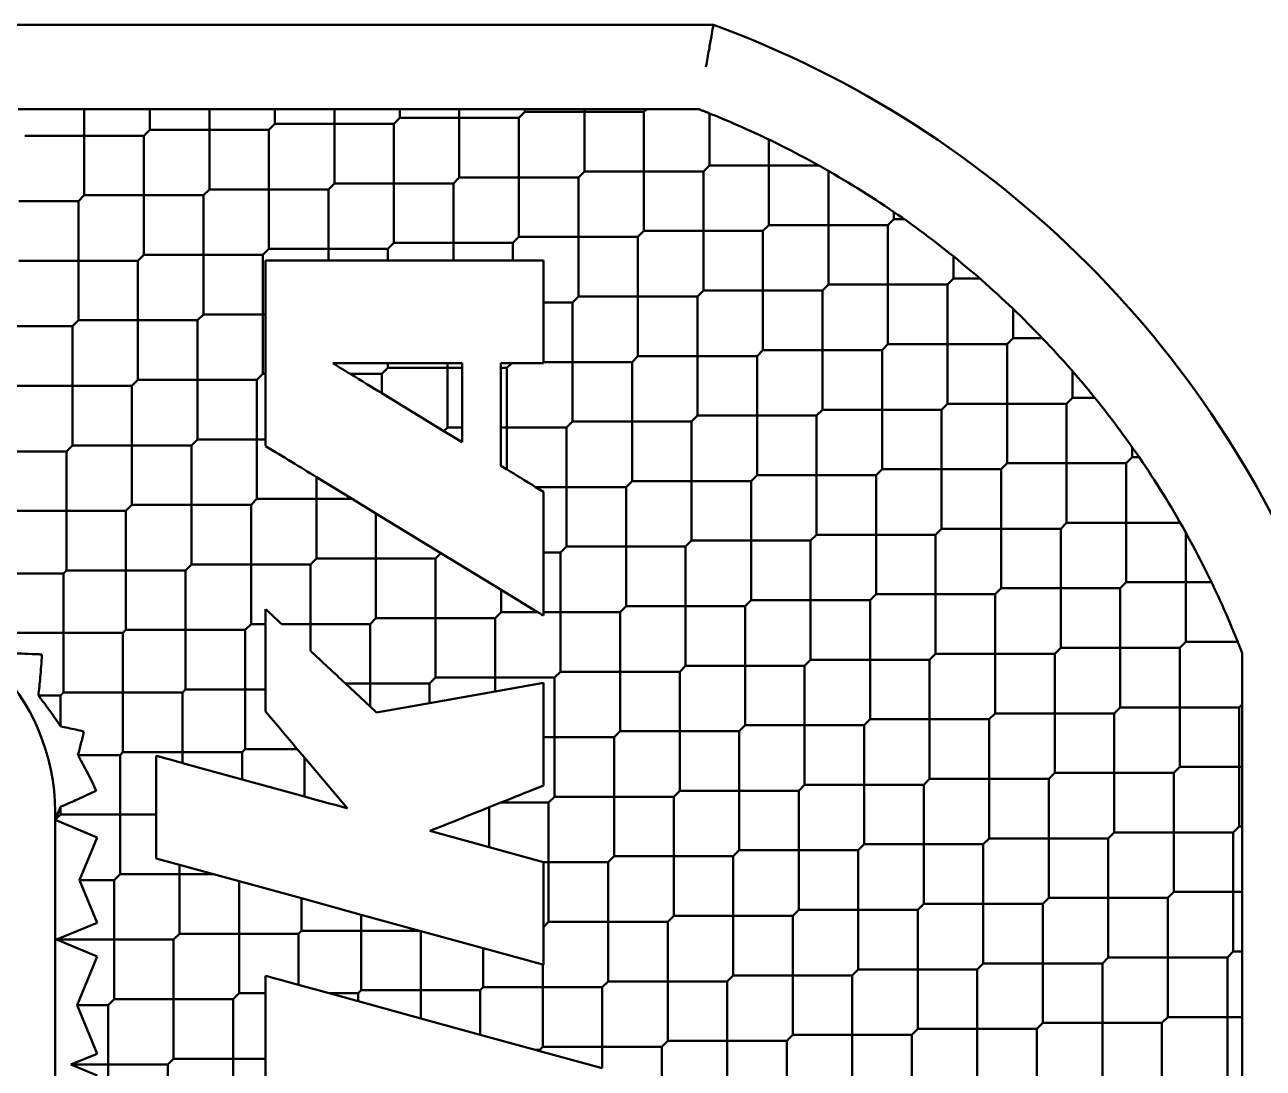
# Model space of a CAD drawing. Header units: millimetres. Extents: x -7 to 137, y -17 to 180.
# Drawn here: x -6.562 to -5.091, y 90.012 to 91.251 of the extents above; entities that cross this region are included whole.
import ezdxf

# ---------------------------------------------------------------- set-up
doc = ezdxf.new("R2010")
doc.units = ezdxf.units.MM
doc.layers.add('Visible (ANSI)', color=7, linetype='Continuous', lineweight=50)

msp = doc.modelspace()

# ---------------------------------------------------------------- linework, layer by layer
at = {"layer": 'Visible (ANSI)'}
for p, q in [((-6.5883, 91.2505), (-5.7442, 91.2505)), ((-6.5233, 91.1505), (-6.5701, 91.1505)), ((-6.4598, 91.1505), (-6.5233, 91.1505)), ((-6.4915, 91.1505), (-6.4915, 91.1188)), ((-6.3677, 91.1505), (-6.4598, 91.1505)), ((-6.4137, 91.1259), (-6.4137, 91.1505)), ((-6.3183, 91.1505), (-6.3677, 91.1505)), ((-6.343, 91.1505), (-6.343, 91.1259)), ((-6.2122, 91.1505), (-6.3183, 91.1505)), ((-6.2653, 91.1329), (-6.2653, 91.1505)), ((-6.1769, 91.1505), (-6.2122, 91.1505)), ((-6.1945, 91.1505), (-6.1945, 91.1329)), ((-6.0566, 91.1505), (-6.1769, 91.1505)), ((-6.1168, 91.14), (-6.1238, 91.1329)), ((-6.1168, 91.14), (-6.1168, 91.1505)), ((-6.0461, 91.14), (-6.1168, 91.14)), ((-6.0355, 91.1505), (-6.0566, 91.1505)), ((-6.0461, 91.1505), (-6.0461, 91.14)), ((-6.0461, 91.14), (-5.9754, 91.14)), ((-6.0461, 91.0693), (-6.0461, 91.14)), ((-5.9011, 91.1505), (-6.0355, 91.1505)), ((-5.9683, 91.1471), (-5.9754, 91.14)), ((-5.9754, 91.14), (-5.9754, 91.0693)), ((-5.9683, 91.1471), (-5.9683, 91.1505)), ((-5.8976, 91.1471), (-5.9683, 91.1471)), ((-5.8976, 91.1505), (-5.9011, 91.1505)), ((-5.8941, 91.1505), (-5.8976, 91.1505)), ((-5.8976, 91.1471), (-5.8269, 91.1471)), ((-5.8976, 91.0764), (-5.8976, 91.1471)), ((-5.7622, 91.1505), (-5.8941, 91.1505)), ((-5.8234, 91.1505), (-5.8269, 91.1471)), ((-5.8269, 91.1471), (-5.8269, 91.0764)), ((-5.7491, 91.0834), (-5.7491, 91.1453)), ((-6.4137, 91.1259), (-6.4208, 91.1188)), ((-6.343, 91.1259), (-6.4137, 91.1259)), ((-6.343, 91.1259), (-6.2723, 91.1259)), ((-6.343, 91.0551), (-6.343, 91.1259)), ((-6.2653, 91.1329), (-6.2723, 91.1259)), ((-6.2723, 91.1259), (-6.2723, 91.0551)), ((-6.1945, 91.1329), (-6.2653, 91.1329)), ((-6.1945, 91.1329), (-6.1238, 91.1329)), ((-6.1945, 91.0622), (-6.1945, 91.1329)), ((-6.1238, 91.1329), (-6.1238, 91.0622)), ((-6.4915, 91.1188), (-6.5622, 91.1188)), ((-6.4915, 91.1188), (-6.4208, 91.1188)), ((-6.4915, 91.0481), (-6.4915, 91.1188)), ((-6.4208, 91.1188), (-6.4208, 91.0481)), ((-5.6784, 91.1142), (-5.6784, 91.0834)), ((-5.7491, 91.0834), (-5.7562, 91.0764)), ((-5.6784, 91.0834), (-5.7491, 91.0834)), ((-5.6784, 91.0127), (-5.6784, 91.0834)), ((-5.6784, 91.0834), (-5.619, 91.0834)), ((-6.0461, 91.0693), (-6.0531, 91.0622)), ((-5.9754, 91.0693), (-6.0461, 91.0693)), ((-5.9754, 91.0693), (-5.9046, 91.0693)), ((-5.9754, 90.9986), (-5.9754, 91.0693)), ((-5.8976, 91.0764), (-5.9046, 91.0693)), ((-5.9046, 91.0693), (-5.9046, 90.9986)), ((-5.8269, 91.0764), (-5.8976, 91.0764)), ((-5.8269, 91.0057), (-5.8269, 91.0764)), ((-5.8269, 91.0764), (-5.7562, 91.0764)), ((-5.7562, 91.0764), (-5.7562, 91.0057)), ((-5.6077, 91.0771), (-5.6077, 91.0127)), ((-6.343, 91.0551), (-6.3501, 91.0481)), ((-6.2723, 91.0551), (-6.343, 91.0551)), ((-6.2723, 91.0551), (-6.2016, 91.0551)), ((-6.2723, 90.9844), (-6.2723, 91.0551)), ((-6.1945, 91.0622), (-6.2016, 91.0551)), ((-6.2016, 91.0551), (-6.2016, 90.9844)), ((-6.1238, 91.0622), (-6.1945, 91.0622)), ((-6.1238, 91.0622), (-6.0531, 91.0622)), ((-6.1238, 90.9915), (-6.1238, 91.0622)), ((-6.0531, 91.0622), (-6.0531, 90.9915)), ((-6.5693, 91.041), (-6.4986, 91.041)), ((-6.4915, 91.0481), (-6.4986, 91.041)), ((-6.4986, 91.041), (-6.4986, 90.9703)), ((-6.4208, 91.0481), (-6.4915, 91.0481)), ((-6.4208, 91.0481), (-6.3501, 91.0481)), ((-6.4208, 90.9774), (-6.4208, 91.0481)), ((-6.3501, 91.0481), (-6.3501, 90.9774)), ((-5.5299, 91.0198), (-5.537, 91.0127)), ((-5.5299, 91.0198), (-5.5299, 91.0283)), ((-5.5177, 91.0198), (-5.5299, 91.0198)), ((-5.8269, 91.0057), (-5.8339, 90.9986)), ((-5.7562, 91.0057), (-5.8269, 91.0057)), ((-5.7562, 91.0057), (-5.6855, 91.0057)), ((-5.7562, 90.9349), (-5.7562, 91.0057)), ((-5.6784, 91.0127), (-5.6855, 91.0057)), ((-5.6855, 91.0057), (-5.6855, 90.9349)), ((-5.6077, 91.0127), (-5.6784, 91.0127)), ((-5.6077, 90.942), (-5.6077, 91.0127)), ((-5.6077, 91.0127), (-5.537, 91.0127)), ((-5.537, 91.0127), (-5.537, 90.942)), ((-6.1238, 90.9915), (-6.1309, 90.9844)), ((-6.0531, 90.9915), (-6.1238, 90.9915)), ((-6.0531, 90.9915), (-5.9824, 90.9915)), ((-6.0531, 90.9706), (-6.0531, 90.9915)), ((-5.9754, 90.9986), (-5.9824, 90.9915)), ((-5.9824, 90.9915), (-5.9824, 90.9706)), ((-5.9046, 90.9986), (-5.9754, 90.9986)), ((-5.9046, 90.9986), (-5.8339, 90.9986)), ((-5.9046, 90.9279), (-5.9046, 90.9986)), ((-5.8339, 90.9986), (-5.8339, 90.9279)), ((-6.4208, 90.9774), (-6.4279, 90.9703)), ((-6.3501, 90.9774), (-6.4208, 90.9774)), ((-6.3501, 90.9774), (-6.2794, 90.9774)), ((-6.3501, 90.9067), (-6.3501, 90.9774)), ((-6.2723, 90.9844), (-6.2794, 90.9774)), ((-6.2794, 90.9774), (-6.2794, 90.9067)), ((-6.2016, 90.9844), (-6.2723, 90.9844)), ((-6.2016, 90.9844), (-6.1309, 90.9844)), ((-6.2016, 90.9706), (-6.2016, 90.9844)), ((-6.1309, 90.9844), (-6.1309, 90.9706)), ((-5.4592, 90.9491), (-5.4592, 90.9756)), ((-6.4986, 90.9703), (-6.5693, 90.9703)), ((-6.4986, 90.8996), (-6.4986, 90.9703)), ((-6.4986, 90.9703), (-6.4279, 90.9703)), ((-6.4279, 90.9703), (-6.4279, 90.8996)), ((-6.2763, 90.9706), (-6.2016, 90.9706)), ((-6.2763, 90.9067), (-6.2763, 90.9706)), ((-6.2016, 90.9706), (-6.1309, 90.9706)), ((-6.1309, 90.9706), (-6.0531, 90.9706)), ((-6.0531, 90.9706), (-5.9824, 90.9706)), ((-5.9463, 90.9706), (-5.9463, 90.9208)), ((-5.4592, 90.9491), (-5.4663, 90.942)), ((-5.4276, 90.9491), (-5.4592, 90.9491)), ((-5.7562, 90.9349), (-5.7632, 90.9279)), ((-5.6855, 90.9349), (-5.7562, 90.9349)), ((-5.6855, 90.9349), (-5.6148, 90.9349)), ((-5.6855, 90.8642), (-5.6855, 90.9349)), ((-5.6077, 90.942), (-5.6148, 90.9349)), ((-5.6148, 90.9349), (-5.6148, 90.8642)), ((-5.537, 90.942), (-5.6077, 90.942)), ((-5.537, 90.942), (-5.4663, 90.942)), ((-5.537, 90.8713), (-5.537, 90.942)), ((-5.4663, 90.942), (-5.4663, 90.8713)), ((-5.9463, 90.9208), (-5.9117, 90.9208)), ((-5.9463, 90.9208), (-5.9463, 90.8501)), ((-5.9046, 90.9279), (-5.9117, 90.9208)), ((-5.9117, 90.9208), (-5.9117, 90.8501)), ((-5.8339, 90.9279), (-5.9046, 90.9279)), ((-5.8339, 90.8572), (-5.8339, 90.9279)), ((-5.8339, 90.9279), (-5.7632, 90.9279)), ((-5.7632, 90.9279), (-5.7632, 90.8572)), ((-6.3501, 90.9067), (-6.3572, 90.8996)), ((-6.2794, 90.9067), (-6.3501, 90.9067)), ((-6.2794, 90.9067), (-6.2763, 90.9067)), ((-6.2794, 90.836), (-6.2794, 90.9067)), ((-6.2763, 90.836), (-6.2763, 90.9067)), ((-5.3885, 90.8784), (-5.3885, 90.9133)), ((-6.5764, 90.8925), (-6.5057, 90.8925)), ((-6.4986, 90.8996), (-6.5057, 90.8925)), ((-6.5057, 90.8925), (-6.5057, 90.8218)), ((-6.4279, 90.8996), (-6.4986, 90.8996)), ((-6.4279, 90.8996), (-6.3572, 90.8996)), ((-6.4279, 90.8289), (-6.4279, 90.8996)), ((-6.3572, 90.8996), (-6.3572, 90.8289)), ((-5.3956, 90.8713), (-5.3885, 90.8784)), ((-5.3535, 90.8784), (-5.3885, 90.8784)), ((-5.6855, 90.8642), (-5.6925, 90.8572)), ((-5.6148, 90.8642), (-5.6855, 90.8642)), ((-5.6148, 90.8642), (-5.544, 90.8642)), ((-5.6148, 90.7935), (-5.6148, 90.8642)), ((-5.537, 90.8713), (-5.544, 90.8642)), ((-5.544, 90.8642), (-5.544, 90.7935)), ((-5.4663, 90.8713), (-5.537, 90.8713)), ((-5.4663, 90.8006), (-5.4663, 90.8713)), ((-5.4663, 90.8713), (-5.3956, 90.8713)), ((-5.3956, 90.8713), (-5.3956, 90.8006)), ((-6.1964, 90.8487), (-6.1309, 90.8487)), ((-6.1309, 90.843), (-6.138, 90.836)), ((-6.1309, 90.843), (-6.1309, 90.8487)), ((-6.0603, 90.8487), (-6.1309, 90.8487)), ((-6.0602, 90.843), (-6.1309, 90.843)), ((-6.0429, 90.8487), (-6.0603, 90.8487)), ((-6.0602, 90.7723), (-6.0602, 90.843)), ((-6.0602, 90.843), (-6.0429, 90.843)), ((-6.0429, 90.7723), (-6.0429, 90.843)), ((-5.9968, 90.8487), (-5.9968, 90.843)), ((-5.9968, 90.8487), (-5.9838, 90.8487)), ((-5.9968, 90.843), (-5.9895, 90.843)), ((-5.9968, 90.843), (-5.9968, 90.7723)), ((-5.9838, 90.8487), (-5.9895, 90.843)), ((-5.9895, 90.843), (-5.9895, 90.7723)), ((-5.9838, 90.8487), (-5.9463, 90.8487)), ((-5.9117, 90.8501), (-5.9463, 90.8501)), ((-5.9117, 90.8501), (-5.841, 90.8501)), ((-5.9117, 90.7794), (-5.9117, 90.8501)), ((-5.8339, 90.8572), (-5.841, 90.8501)), ((-5.841, 90.8501), (-5.841, 90.7794)), ((-5.7632, 90.8572), (-5.8339, 90.8572)), ((-5.7632, 90.7865), (-5.7632, 90.8572)), ((-5.7632, 90.8572), (-5.6925, 90.8572)), ((-5.6925, 90.8572), (-5.6925, 90.7865)), ((-6.4279, 90.8289), (-6.435, 90.8218)), ((-6.3572, 90.8289), (-6.4279, 90.8289)), ((-6.3572, 90.7582), (-6.3572, 90.8289)), ((-6.3572, 90.8289), (-6.2865, 90.8289)), ((-6.2794, 90.836), (-6.2865, 90.8289)), ((-6.2865, 90.8289), (-6.2865, 90.7582)), ((-6.2763, 90.836), (-6.2794, 90.836)), ((-6.2763, 90.7582), (-6.2763, 90.836)), ((-6.1755, 90.836), (-6.138, 90.836)), ((-6.138, 90.836), (-6.138, 90.8131)), ((-5.3178, 90.8077), (-5.3178, 90.8392)), ((-6.5057, 90.8218), (-6.5764, 90.8218)), ((-6.5057, 90.8218), (-6.435, 90.8218)), ((-6.5057, 90.7511), (-6.5057, 90.8218)), ((-6.435, 90.8218), (-6.435, 90.7511)), ((-6.138, 90.8131), (-6.0644, 90.7681)), ((-5.4733, 90.7935), (-5.4663, 90.8006)), ((-5.3956, 90.8006), (-5.4663, 90.8006)), ((-5.3956, 90.7299), (-5.3956, 90.8006)), ((-5.3956, 90.8006), (-5.3249, 90.8006)), ((-5.3178, 90.8077), (-5.3249, 90.8006)), ((-5.3249, 90.8006), (-5.3249, 90.7299)), ((-5.2913, 90.8077), (-5.3178, 90.8077)), ((-5.7632, 90.7865), (-5.7703, 90.7794)), ((-5.6925, 90.7865), (-5.7632, 90.7865)), ((-5.6925, 90.7865), (-5.6218, 90.7865)), ((-5.6925, 90.7158), (-5.6925, 90.7865)), ((-5.6148, 90.7935), (-5.6218, 90.7865)), ((-5.6218, 90.7865), (-5.6218, 90.7158)), ((-5.544, 90.7935), (-5.6148, 90.7935)), ((-5.544, 90.7228), (-5.544, 90.7935)), ((-5.544, 90.7935), (-5.4733, 90.7935)), ((-5.4733, 90.7935), (-5.4733, 90.7228)), ((-6.0602, 90.7723), (-6.0644, 90.7681)), ((-6.0429, 90.7723), (-6.0602, 90.7723)), ((-6.0429, 90.755), (-6.0429, 90.7723)), ((-5.9968, 90.7723), (-5.9968, 90.7268)), ((-5.9895, 90.7224), (-5.9895, 90.7723)), ((-5.9895, 90.7723), (-5.9188, 90.7723)), ((-5.9117, 90.7794), (-5.9188, 90.7723)), ((-5.9188, 90.7723), (-5.9188, 90.7016)), ((-5.841, 90.7794), (-5.9117, 90.7794)), ((-5.841, 90.7087), (-5.841, 90.7794)), ((-5.841, 90.7794), (-5.7703, 90.7794)), ((-5.7703, 90.7794), (-5.7703, 90.7087)), ((-6.3572, 90.7582), (-6.3642, 90.7511)), ((-6.2865, 90.7582), (-6.3572, 90.7582)), ((-6.2865, 90.6875), (-6.2865, 90.7582)), ((-6.0644, 90.7681), (-6.0429, 90.755)), ((-6.5834, 90.744), (-6.5127, 90.744)), ((-6.5057, 90.7511), (-6.5127, 90.744)), ((-6.5127, 90.744), (-6.5127, 90.6733)), ((-6.435, 90.7511), (-6.5057, 90.7511)), ((-6.435, 90.7511), (-6.3642, 90.7511)), ((-6.435, 90.6804), (-6.435, 90.7511)), ((-6.3642, 90.7511), (-6.3642, 90.6804)), ((-5.2471, 90.737), (-5.2471, 90.7491)), ((-5.9968, 90.7268), (-5.9895, 90.7224)), ((-5.3956, 90.7299), (-5.4026, 90.7228)), ((-5.3249, 90.7299), (-5.3956, 90.7299)), ((-5.3249, 90.6592), (-5.3249, 90.7299)), ((-5.3249, 90.7299), (-5.2541, 90.7299)), ((-5.2471, 90.737), (-5.2541, 90.7299)), ((-5.2541, 90.7299), (-5.2541, 90.6592)), ((-5.2386, 90.737), (-5.2471, 90.737)), ((-6.1732, 90.6875), (-6.2158, 90.7134)), ((-6.2158, 90.7134), (-6.2158, 90.6875)), ((-5.6925, 90.7158), (-5.6996, 90.7087)), ((-5.6218, 90.7158), (-5.6925, 90.7158)), ((-5.6218, 90.645), (-5.6218, 90.7158)), ((-5.6218, 90.7158), (-5.5511, 90.7158)), ((-5.5511, 90.7158), (-5.544, 90.7228)), ((-5.5511, 90.7158), (-5.5511, 90.645)), ((-5.4733, 90.7228), (-5.544, 90.7228)), ((-5.4733, 90.6521), (-5.4733, 90.7228)), ((-5.4733, 90.7228), (-5.4026, 90.7228)), ((-5.4026, 90.7228), (-5.4026, 90.6521)), ((-5.9555, 90.7016), (-5.9463, 90.696)), ((-5.9188, 90.7016), (-5.9555, 90.7016)), ((-5.9463, 90.696), (-5.9463, 90.6238)), ((-5.9188, 90.7016), (-5.8481, 90.7016)), ((-5.9188, 90.6309), (-5.9188, 90.7016)), ((-5.841, 90.7087), (-5.8481, 90.7016)), ((-5.8481, 90.7016), (-5.8481, 90.6309)), ((-5.7703, 90.7087), (-5.841, 90.7087)), ((-5.7703, 90.7087), (-5.6996, 90.7087)), ((-5.7703, 90.638), (-5.7703, 90.7087)), ((-5.6996, 90.7087), (-5.6996, 90.638)), ((-6.2865, 90.6875), (-6.2935, 90.6804)), ((-6.2158, 90.6875), (-6.2865, 90.6875)), ((-6.2158, 90.6168), (-6.2158, 90.6875)), ((-6.2158, 90.6875), (-6.1732, 90.6875)), ((-6.1732, 90.6875), (-6.1451, 90.6703)), ((-6.5127, 90.6733), (-6.5834, 90.6733)), ((-6.5127, 90.6733), (-6.442, 90.6733)), ((-6.5127, 90.6026), (-6.5127, 90.6733)), ((-6.435, 90.6804), (-6.442, 90.6733)), ((-6.442, 90.6733), (-6.442, 90.6026)), ((-6.3642, 90.6804), (-6.435, 90.6804)), ((-6.3642, 90.6097), (-6.3642, 90.6804)), ((-6.3642, 90.6804), (-6.2935, 90.6804)), ((-6.2935, 90.6804), (-6.2935, 90.6097)), ((-6.1451, 90.6703), (-6.0679, 90.6232)), ((-6.1451, 90.6703), (-6.1451, 90.6168)), ((-5.4733, 90.6521), (-5.4804, 90.645)), ((-5.4026, 90.6521), (-5.4733, 90.6521)), ((-5.4026, 90.5814), (-5.4026, 90.6521)), ((-5.4026, 90.6521), (-5.3319, 90.6521)), ((-5.3249, 90.6592), (-5.3319, 90.6521)), ((-5.3319, 90.6521), (-5.3319, 90.5814)), ((-5.2541, 90.6592), (-5.3249, 90.6592)), ((-5.2541, 90.6592), (-5.1898, 90.6592)), ((-5.2541, 90.5885), (-5.2541, 90.6592)), ((-5.7703, 90.638), (-5.7774, 90.6309)), ((-5.6996, 90.638), (-5.7703, 90.638)), ((-5.6996, 90.5673), (-5.6996, 90.638)), ((-5.6996, 90.638), (-5.6289, 90.638)), ((-5.6289, 90.638), (-5.6218, 90.645)), ((-5.6289, 90.638), (-5.6289, 90.5673)), ((-5.5511, 90.645), (-5.6218, 90.645)), ((-5.5511, 90.5743), (-5.5511, 90.645)), ((-5.5511, 90.645), (-5.4804, 90.645)), ((-5.4804, 90.645), (-5.4804, 90.5743)), ((-5.1834, 90.6479), (-5.1834, 90.5885)), ((-6.0679, 90.6232), (-6.0743, 90.6168)), ((-5.9966, 90.5797), (-6.0679, 90.6232)), ((-5.9463, 90.6238), (-5.9259, 90.6238)), ((-5.9463, 90.5531), (-5.9463, 90.6238)), ((-5.9188, 90.6309), (-5.9259, 90.6238)), ((-5.9259, 90.6238), (-5.9259, 90.5531)), ((-5.8481, 90.6309), (-5.9188, 90.6309)), ((-5.8481, 90.6309), (-5.7774, 90.6309)), ((-5.8481, 90.5602), (-5.8481, 90.6309)), ((-5.7774, 90.6309), (-5.7774, 90.5602)), ((-6.3642, 90.6097), (-6.3713, 90.6026)), ((-6.2935, 90.6097), (-6.3642, 90.6097)), ((-6.2935, 90.539), (-6.2935, 90.6097)), ((-6.2935, 90.6097), (-6.2228, 90.6097)), ((-6.2158, 90.6168), (-6.2228, 90.6097)), ((-6.2228, 90.6097), (-6.2228, 90.539)), ((-6.1451, 90.6168), (-6.2158, 90.6168)), ((-6.1451, 90.5461), (-6.1451, 90.6168)), ((-6.1451, 90.6168), (-6.0743, 90.6168)), ((-6.0743, 90.6168), (-6.0743, 90.5461)), ((-6.587, 90.5991), (-6.5163, 90.5991)), ((-6.5127, 90.6026), (-6.5163, 90.5991)), ((-6.5163, 90.5991), (-6.5163, 90.5284)), ((-6.442, 90.6026), (-6.5127, 90.6026)), ((-6.442, 90.6026), (-6.3713, 90.6026)), ((-6.442, 90.5319), (-6.442, 90.6026)), ((-6.3713, 90.6026), (-6.3713, 90.5319)), ((-5.9966, 90.5531), (-5.9966, 90.5797)), ((-5.9531, 90.5531), (-5.9966, 90.5797)), ((-5.4026, 90.5814), (-5.4097, 90.5743)), ((-5.3319, 90.5814), (-5.4026, 90.5814)), ((-5.3319, 90.5107), (-5.3319, 90.5814)), ((-5.3319, 90.5814), (-5.2612, 90.5814)), ((-5.2541, 90.5885), (-5.2612, 90.5814)), ((-5.2612, 90.5814), (-5.2612, 90.5107)), ((-5.1834, 90.5885), (-5.2541, 90.5885)), ((-5.1834, 90.5885), (-5.1526, 90.5885)), ((-5.1834, 90.5178), (-5.1834, 90.5885)), ((-5.7067, 90.5602), (-5.6996, 90.5673)), ((-5.6289, 90.5673), (-5.6996, 90.5673)), ((-5.6289, 90.4966), (-5.6289, 90.5673)), ((-5.6289, 90.5673), (-5.5582, 90.5673)), ((-5.5511, 90.5743), (-5.5582, 90.5673)), ((-5.5582, 90.5673), (-5.5582, 90.4966)), ((-5.4804, 90.5743), (-5.5511, 90.5743)), ((-5.4804, 90.5036), (-5.4804, 90.5743)), ((-5.4804, 90.5743), (-5.4097, 90.5743)), ((-5.4097, 90.5743), (-5.4097, 90.5036)), ((-6.2763, 90.539), (-6.2763, 90.5568)), ((-5.9966, 90.5531), (-6.0036, 90.5461)), ((-5.9531, 90.5531), (-5.9966, 90.5531)), ((-5.9259, 90.5531), (-5.9463, 90.5531)), ((-5.9259, 90.5531), (-5.8552, 90.5531)), ((-5.9259, 90.4824), (-5.9259, 90.5531)), ((-5.8481, 90.5602), (-5.8552, 90.5531)), ((-5.8552, 90.5531), (-5.8552, 90.4824)), ((-5.7774, 90.5602), (-5.8481, 90.5602)), ((-5.7774, 90.4895), (-5.7774, 90.5602)), ((-5.7774, 90.5602), (-5.7067, 90.5602)), ((-5.7067, 90.5602), (-5.7067, 90.4895)), ((-6.2935, 90.539), (-6.3006, 90.5319)), ((-6.2763, 90.539), (-6.2935, 90.539)), ((-6.2763, 90.4612), (-6.2763, 90.539)), ((-6.2228, 90.539), (-6.2571, 90.539)), ((-6.2228, 90.539), (-6.1521, 90.539)), ((-6.2228, 90.507), (-6.2228, 90.539)), ((-6.1451, 90.5461), (-6.1521, 90.539)), ((-6.1521, 90.539), (-6.1521, 90.4683)), ((-6.0743, 90.5461), (-6.1451, 90.5461)), ((-6.0743, 90.4754), (-6.0743, 90.5461)), ((-6.0743, 90.5461), (-6.0036, 90.5461)), ((-6.0036, 90.5461), (-6.0036, 90.4754)), ((-6.5163, 90.5284), (-6.587, 90.5284)), ((-6.5163, 90.5284), (-6.4456, 90.5284)), ((-6.5163, 90.4577), (-6.5163, 90.5284)), ((-6.442, 90.5319), (-6.4456, 90.5284)), ((-6.4456, 90.5284), (-6.4456, 90.4577)), ((-6.3713, 90.5319), (-6.442, 90.5319)), ((-6.3713, 90.5319), (-6.3006, 90.5319)), ((-6.3713, 90.4612), (-6.3713, 90.5319)), ((-6.3006, 90.5319), (-6.3006, 90.4612)), ((-5.3319, 90.5107), (-5.339, 90.5036)), ((-5.2612, 90.5107), (-5.3319, 90.5107)), ((-5.2612, 90.44), (-5.2612, 90.5107)), ((-5.2612, 90.5107), (-5.1905, 90.5107)), ((-5.1834, 90.5178), (-5.1905, 90.5107)), ((-5.1905, 90.5107), (-5.1905, 90.44)), ((-5.1215, 90.5178), (-5.1834, 90.5178)), ((-5.1163, 90.3728), (-5.1163, 90.5047)), ((-5.6289, 90.4966), (-5.636, 90.4895)), ((-5.5582, 90.4966), (-5.6289, 90.4966)), ((-5.5582, 90.4259), (-5.5582, 90.4966)), ((-5.5582, 90.4966), (-5.4875, 90.4966)), ((-5.4804, 90.5036), (-5.4875, 90.4966)), ((-5.4875, 90.4966), (-5.4875, 90.4259)), ((-5.4097, 90.5036), (-5.4804, 90.5036)), ((-5.4097, 90.5036), (-5.339, 90.5036)), ((-5.4097, 90.4329), (-5.4097, 90.5036)), ((-5.339, 90.5036), (-5.339, 90.4329)), ((-6.0743, 90.4754), (-6.0814, 90.4683)), ((-6.0036, 90.4754), (-6.0743, 90.4754)), ((-6.0036, 90.4754), (-5.9329, 90.4754)), ((-6.0036, 90.4589), (-6.0036, 90.4754)), ((-5.9259, 90.4824), (-5.9329, 90.4754)), ((-5.9329, 90.4754), (-5.9329, 90.4046)), ((-5.8552, 90.4824), (-5.9259, 90.4824)), ((-5.8552, 90.4117), (-5.8552, 90.4824)), ((-5.8552, 90.4824), (-5.7844, 90.4824)), ((-5.7844, 90.4824), (-5.7774, 90.4895)), ((-5.7844, 90.4824), (-5.7844, 90.4117)), ((-5.7067, 90.4895), (-5.7774, 90.4895)), ((-5.7067, 90.4188), (-5.7067, 90.4895)), ((-5.7067, 90.4895), (-5.636, 90.4895)), ((-5.636, 90.4895), (-5.636, 90.4188)), ((-6.3713, 90.4612), (-6.3748, 90.4577)), ((-6.3006, 90.4612), (-6.3713, 90.4612)), ((-6.3006, 90.4612), (-6.2763, 90.4612)), ((-6.3006, 90.3905), (-6.3006, 90.4612)), ((-6.1521, 90.4411), (-6.1813, 90.4683)), ((-6.1521, 90.4683), (-6.1813, 90.4683)), ((-6.1521, 90.4683), (-6.0814, 90.4683)), ((-6.1521, 90.4411), (-6.1521, 90.4683)), ((-6.0814, 90.4683), (-6.0814, 90.4452)), ((-6.0036, 90.4589), (-5.9463, 90.469)), ((-5.9463, 90.469), (-5.9463, 90.4046)), ((-6.5461, 90.4541), (-6.5198, 90.4541)), ((-6.5163, 90.4577), (-6.5198, 90.4541)), ((-6.5198, 90.4541), (-6.5198, 90.4175)), ((-6.4456, 90.4577), (-6.5163, 90.4577)), ((-6.4456, 90.4577), (-6.3748, 90.4577)), ((-6.4456, 90.387), (-6.4456, 90.4577)), ((-6.3748, 90.4577), (-6.3748, 90.387)), ((-6.0814, 90.4452), (-6.0036, 90.4589)), ((-6.1521, 90.4411), (-6.1445, 90.434)), ((-6.1445, 90.434), (-6.0814, 90.4452)), ((-5.4097, 90.4329), (-5.4168, 90.4259)), ((-5.339, 90.4329), (-5.4097, 90.4329)), ((-5.339, 90.3622), (-5.339, 90.4329)), ((-5.339, 90.4329), (-5.2683, 90.4329)), ((-5.2612, 90.44), (-5.2683, 90.4329)), ((-5.2683, 90.4329), (-5.2683, 90.3622)), ((-5.1905, 90.44), (-5.2612, 90.44)), ((-5.1905, 90.3693), (-5.1905, 90.44)), ((-5.1905, 90.44), (-5.1198, 90.44)), ((-5.1163, 90.4435), (-5.1198, 90.44)), ((-5.1198, 90.44), (-5.1198, 90.3693)), ((-5.7067, 90.4188), (-5.7137, 90.4117)), ((-5.636, 90.4188), (-5.7067, 90.4188)), ((-5.636, 90.3481), (-5.636, 90.4188)), ((-5.636, 90.4188), (-5.5653, 90.4188)), ((-5.5582, 90.4259), (-5.5653, 90.4188)), ((-5.5653, 90.4188), (-5.5653, 90.3481)), ((-5.4875, 90.4259), (-5.5582, 90.4259)), ((-5.4875, 90.4259), (-5.4168, 90.4259)), ((-5.4875, 90.3551), (-5.4875, 90.4259)), ((-5.4168, 90.4259), (-5.4168, 90.3551)), ((-5.9329, 90.4046), (-5.9463, 90.4046)), ((-5.9463, 90.4046), (-5.9463, 90.3471)), ((-5.9329, 90.3339), (-5.9329, 90.4046)), ((-5.9329, 90.4046), (-5.8622, 90.4046)), ((-5.8622, 90.4046), (-5.8552, 90.4117)), ((-5.8622, 90.4046), (-5.8622, 90.3339)), ((-5.7844, 90.4117), (-5.8552, 90.4117)), ((-5.7844, 90.341), (-5.7844, 90.4117)), ((-5.7844, 90.4117), (-5.7137, 90.4117)), ((-5.7137, 90.4117), (-5.7137, 90.341)), ((-6.4456, 90.387), (-6.4491, 90.3834)), ((-6.3748, 90.387), (-6.4456, 90.387)), ((-6.3748, 90.387), (-6.3041, 90.387)), ((-6.3748, 90.3739), (-6.3748, 90.387)), ((-6.3006, 90.3905), (-6.3041, 90.387)), ((-6.3041, 90.387), (-6.3041, 90.3545)), ((-6.2386, 90.3905), (-6.2299, 90.3803)), ((-6.4991, 90.3834), (-6.4491, 90.3834)), ((-6.4491, 90.3834), (-6.4491, 90.3127)), ((-6.4063, 90.3127), (-6.4063, 90.3826)), ((-6.3748, 90.3739), (-6.3041, 90.3545)), ((-6.1789, 90.3201), (-6.2299, 90.3803)), ((-5.1163, 90.3728), (-5.1163, 90.3693)), ((-5.339, 90.3622), (-5.3461, 90.3551)), ((-5.2683, 90.3622), (-5.339, 90.3622)), ((-5.2683, 90.2915), (-5.2683, 90.3622)), ((-5.2683, 90.3622), (-5.1976, 90.3622)), ((-5.1905, 90.3693), (-5.1976, 90.3622)), ((-5.1976, 90.3622), (-5.1976, 90.2915)), ((-5.1198, 90.3693), (-5.1905, 90.3693)), ((-5.1198, 90.2986), (-5.1198, 90.3693)), ((-5.1163, 90.3693), (-5.1163, 90.3658)), ((-5.1163, 90.2314), (-5.1163, 90.3658)), ((-6.3041, 90.3545), (-6.2299, 90.3341)), ((-5.636, 90.3481), (-5.643, 90.341)), ((-5.5653, 90.3481), (-5.636, 90.3481)), ((-5.5653, 90.2774), (-5.5653, 90.3481)), ((-5.5653, 90.3481), (-5.4945, 90.3481)), ((-5.4875, 90.3551), (-5.4945, 90.3481)), ((-5.4945, 90.3481), (-5.4945, 90.2774)), ((-5.4168, 90.3551), (-5.4875, 90.3551)), ((-5.4168, 90.2844), (-5.4168, 90.3551)), ((-5.4168, 90.3551), (-5.3461, 90.3551)), ((-5.3461, 90.3551), (-5.3461, 90.2844)), ((-5.94, 90.3269), (-5.9329, 90.3339)), ((-5.8622, 90.3339), (-5.9329, 90.3339)), ((-5.8622, 90.2632), (-5.8622, 90.3339)), ((-5.8622, 90.3339), (-5.7915, 90.3339)), ((-5.7844, 90.341), (-5.7915, 90.3339)), ((-5.7915, 90.3339), (-5.7915, 90.2632)), ((-5.7137, 90.341), (-5.7844, 90.341)), ((-5.7137, 90.2703), (-5.7137, 90.341)), ((-5.7137, 90.341), (-5.643, 90.341)), ((-5.643, 90.341), (-5.643, 90.2703)), ((-6.5262, 90.3063), (-6.5224, 90.3156)), ((-6.5262, 90.3156), (-6.5262, 90.3063)), ((-6.5198, 90.3127), (-6.5198, 90.322)), ((-5.997, 90.3269), (-6.0107, 90.3214)), ((-6.0107, 90.274), (-6.0107, 90.3214)), ((-5.997, 90.3269), (-5.94, 90.3269)), ((-5.94, 90.3269), (-5.94, 90.2562)), ((-6.5198, 90.3127), (-6.5262, 90.3063)), ((-6.4762, 90.2856), (-6.5262, 90.3063)), ((-6.5262, 90.3063), (-6.5262, 89.8856)), ((-6.4491, 90.3127), (-6.5198, 90.3127)), ((-6.4491, 90.3127), (-6.4063, 90.3127)), ((-6.4491, 90.242), (-6.4491, 90.3127)), ((-6.4063, 90.2607), (-6.4063, 90.3127)), ((-5.1198, 90.2986), (-5.1269, 90.2915)), ((-5.1163, 90.2986), (-5.1198, 90.2986)), ((-6.4972, 90.2349), (-6.4762, 90.2856)), ((-6.0811, 90.2933), (-6.0107, 90.274)), ((-5.4168, 90.2844), (-5.4238, 90.2774)), ((-5.3461, 90.2844), (-5.4168, 90.2844)), ((-5.3461, 90.2844), (-5.2754, 90.2844)), ((-5.3461, 90.2137), (-5.3461, 90.2844)), ((-5.2683, 90.2915), (-5.2754, 90.2844)), ((-5.2754, 90.2844), (-5.2754, 90.2137)), ((-5.1976, 90.2915), (-5.2683, 90.2915)), ((-5.1976, 90.2915), (-5.1269, 90.2915)), ((-5.1976, 90.2208), (-5.1976, 90.2915)), ((-5.1269, 90.2915), (-5.1269, 90.2208)), ((-6.0107, 90.274), (-5.9463, 90.2563)), ((-5.7137, 90.2703), (-5.7208, 90.2632)), ((-5.643, 90.2703), (-5.7137, 90.2703)), ((-5.643, 90.2703), (-5.5723, 90.2703)), ((-5.643, 90.1996), (-5.643, 90.2703)), ((-5.5653, 90.2774), (-5.5723, 90.2703)), ((-5.5723, 90.2703), (-5.5723, 90.1996)), ((-5.4945, 90.2774), (-5.5653, 90.2774)), ((-5.4945, 90.2067), (-5.4945, 90.2774)), ((-5.4945, 90.2774), (-5.4238, 90.2774)), ((-5.4238, 90.2774), (-5.4238, 90.2067)), ((-6.3784, 90.2531), (-6.4063, 90.2607)), ((-5.94, 90.2562), (-5.9463, 90.2562)), ((-5.9463, 90.2562), (-5.9463, 90.1792)), ((-5.94, 90.2562), (-5.8693, 90.2562)), ((-5.94, 90.1855), (-5.94, 90.2562)), ((-5.8622, 90.2632), (-5.8693, 90.2562)), ((-5.8693, 90.2562), (-5.8693, 90.1855)), ((-5.7915, 90.2632), (-5.8622, 90.2632)), ((-5.7915, 90.1925), (-5.7915, 90.2632)), ((-5.7915, 90.2632), (-5.7208, 90.2632)), ((-5.7208, 90.2632), (-5.7208, 90.1925)), ((-6.4491, 90.242), (-6.4562, 90.2349)), ((-6.3784, 90.242), (-6.4491, 90.242)), ((-6.3784, 90.2531), (-6.3784, 90.242)), ((-6.3382, 90.242), (-6.3784, 90.2531)), ((-6.3784, 90.242), (-6.3382, 90.242)), ((-6.3784, 90.1713), (-6.3784, 90.242)), ((-6.3077, 90.2336), (-6.3382, 90.242)), ((-6.4972, 90.2349), (-6.4562, 90.2349)), ((-6.4762, 90.1843), (-6.4972, 90.2349)), ((-6.4562, 90.2349), (-6.4562, 90.1642)), ((-6.3077, 90.2336), (-6.3077, 90.1713)), ((-6.2334, 90.2133), (-6.3077, 90.2336)), ((-5.1163, 90.2103), (-5.1163, 90.2314)), ((-6.1627, 90.1938), (-6.2334, 90.2133)), ((-6.2334, 90.1748), (-6.2334, 90.2133)), ((-5.3461, 90.2137), (-5.3531, 90.2067)), ((-5.2754, 90.2137), (-5.3461, 90.2137)), ((-5.2754, 90.143), (-5.2754, 90.2137)), ((-5.2754, 90.2137), (-5.2047, 90.2137)), ((-5.1976, 90.2208), (-5.2047, 90.2137)), ((-5.2047, 90.2137), (-5.2047, 90.143)), ((-5.1269, 90.2208), (-5.1976, 90.2208)), ((-5.1269, 90.1501), (-5.1269, 90.2208)), ((-5.1269, 90.2208), (-5.1163, 90.2208)), ((-5.643, 90.1996), (-5.6501, 90.1925)), ((-5.5723, 90.1996), (-5.643, 90.1996)), ((-5.5723, 90.1996), (-5.5016, 90.1996)), ((-5.5723, 90.1289), (-5.5723, 90.1996)), ((-5.4945, 90.2067), (-5.5016, 90.1996)), ((-5.5016, 90.1996), (-5.5016, 90.1289)), ((-5.4238, 90.2067), (-5.4945, 90.2067)), ((-5.4238, 90.2067), (-5.3531, 90.2067)), ((-5.4238, 90.136), (-5.4238, 90.2067)), ((-5.3531, 90.2067), (-5.3531, 90.136)), ((-5.1163, 90.0899), (-5.1163, 90.2103)), ((-6.5247, 90.1642), (-6.4762, 90.1843)), ((-6.1627, 90.1938), (-6.1627, 90.1748)), ((-6.1627, 90.1938), (-6.0935, 90.1748)), ((-5.94, 90.1855), (-5.9463, 90.1792)), ((-5.8693, 90.1855), (-5.94, 90.1855)), ((-5.8693, 90.1855), (-5.7986, 90.1855)), ((-5.8693, 90.1147), (-5.8693, 90.1855)), ((-5.7915, 90.1925), (-5.7986, 90.1855)), ((-5.7986, 90.1855), (-5.7986, 90.1147)), ((-5.7208, 90.1925), (-5.7915, 90.1925)), ((-5.7208, 90.1925), (-5.6501, 90.1925)), ((-5.7208, 90.1218), (-5.7208, 90.1925)), ((-5.6501, 90.1925), (-5.6501, 90.1218)), ((-6.3784, 90.1713), (-6.3855, 90.1642)), ((-6.3077, 90.1713), (-6.3784, 90.1713)), ((-6.3077, 90.1713), (-6.237, 90.1713)), ((-6.3077, 90.1006), (-6.3077, 90.1713)), ((-6.2334, 90.1748), (-6.237, 90.1713)), ((-6.1627, 90.1748), (-6.2334, 90.1748)), ((-6.1627, 90.1748), (-6.0935, 90.1748)), ((-6.1627, 90.1041), (-6.1627, 90.1748)), ((-6.092, 90.1744), (-6.0935, 90.1748)), ((-6.092, 90.1744), (-6.092, 90.1041)), ((-6.0178, 90.154), (-6.092, 90.1744)), ((-5.9463, 90.1792), (-5.9463, 90.1344)), ((-6.4562, 90.1642), (-6.5247, 90.1642)), ((-6.4762, 90.1442), (-6.5247, 90.1642)), ((-6.4562, 90.1642), (-6.3855, 90.1642)), ((-6.4562, 90.0935), (-6.4562, 90.1642)), ((-6.3855, 90.1642), (-6.3855, 90.0935)), ((-6.0178, 90.154), (-5.9471, 90.1346)), ((-6.0178, 90.1077), (-6.0178, 90.154)), ((-6.5001, 90.0865), (-6.4762, 90.1442)), ((-5.2754, 90.143), (-5.2824, 90.136)), ((-5.2047, 90.143), (-5.2754, 90.143)), ((-5.2047, 90.143), (-5.1339, 90.143)), ((-5.2047, 90.0723), (-5.2047, 90.143)), ((-5.1269, 90.1501), (-5.1339, 90.143)), ((-5.1339, 90.143), (-5.1339, 90.0723)), ((-5.1163, 90.1501), (-5.1269, 90.1501)), ((-5.9471, 90.1346), (-5.9471, 90.1077)), ((-5.5723, 90.1289), (-5.5794, 90.1218)), ((-5.5016, 90.1289), (-5.5723, 90.1289)), ((-5.5016, 90.1289), (-5.4309, 90.1289)), ((-5.5016, 90.0582), (-5.5016, 90.1289)), ((-5.4238, 90.136), (-5.4309, 90.1289)), ((-5.4309, 90.1289), (-5.4309, 90.0582)), ((-5.3531, 90.136), (-5.4238, 90.136)), ((-5.3531, 90.0653), (-5.3531, 90.136)), ((-5.3531, 90.136), (-5.2824, 90.136)), ((-5.2824, 90.136), (-5.2824, 90.0653)), ((-6.237, 90.1105), (-6.2008, 90.1006)), ((-6.0178, 90.1077), (-6.0213, 90.1041)), ((-5.9471, 90.1077), (-6.0178, 90.1077)), ((-5.9471, 90.037), (-5.9471, 90.1077)), ((-5.9471, 90.1077), (-5.8764, 90.1077)), ((-5.8693, 90.1147), (-5.8764, 90.1077)), ((-5.8764, 90.1077), (-5.8764, 90.037)), ((-5.7986, 90.1147), (-5.8693, 90.1147)), ((-5.7986, 90.1147), (-5.7279, 90.1147)), ((-5.7986, 90.044), (-5.7986, 90.1147)), ((-5.7208, 90.1218), (-5.7279, 90.1147)), ((-5.7279, 90.1147), (-5.7279, 90.044)), ((-5.6501, 90.1218), (-5.7208, 90.1218)), ((-5.6501, 90.0511), (-5.6501, 90.1218)), ((-5.6501, 90.1218), (-5.5794, 90.1218)), ((-5.5794, 90.1218), (-5.5794, 90.0511)), ((-6.4562, 90.0935), (-6.4632, 90.0865)), ((-6.3855, 90.0935), (-6.4562, 90.0935)), ((-6.3855, 90.0935), (-6.3147, 90.0935)), ((-6.3855, 90.0228), (-6.3855, 90.0935)), ((-6.3077, 90.1006), (-6.3147, 90.0935)), ((-6.3147, 90.0935), (-6.3147, 90.0228)), ((-6.2763, 90.1006), (-6.3077, 90.1006)), ((-6.2763, 90.0228), (-6.2763, 90.1006)), ((-6.2008, 90.1006), (-6.1663, 90.1006)), ((-6.1663, 90.0911), (-6.2008, 90.1006)), ((-6.1663, 90.1006), (-6.1627, 90.1041)), ((-6.1663, 90.1006), (-6.1663, 90.0911)), ((-6.092, 90.1041), (-6.1627, 90.1041)), ((-6.092, 90.1041), (-6.0213, 90.1041)), ((-6.092, 90.0707), (-6.092, 90.1041)), ((-6.0213, 90.1041), (-6.0213, 90.0513)), ((-6.5001, 90.0865), (-6.4632, 90.0865)), ((-6.4762, 90.0288), (-6.5001, 90.0865)), ((-6.4632, 90.0865), (-6.4632, 90.0158)), ((-6.1663, 90.0911), (-6.092, 90.0707)), ((-5.1163, 90.0547), (-5.1163, 90.0899)), ((-6.092, 90.0707), (-6.0213, 90.0513)), ((-5.3531, 90.0653), (-5.3602, 90.0582)), ((-5.2824, 90.0653), (-5.3531, 90.0653)), ((-5.2824, 90.0653), (-5.2117, 90.0653)), ((-5.2824, 89.9945), (-5.2824, 90.0653)), ((-5.2047, 90.0723), (-5.2117, 90.0653)), ((-5.2117, 90.0653), (-5.2117, 89.9945)), ((-5.1339, 90.0723), (-5.2047, 90.0723)), ((-5.1339, 90.0016), (-5.1339, 90.0723)), ((-5.1339, 90.0723), (-5.1163, 90.0723)), ((-6.0213, 90.0513), (-5.9562, 90.0334)), ((-5.6501, 90.0511), (-5.6572, 90.044)), ((-5.5794, 90.0511), (-5.6501, 90.0511)), ((-5.5794, 89.9804), (-5.5794, 90.0511)), ((-5.5794, 90.0511), (-5.5087, 90.0511)), ((-5.5016, 90.0582), (-5.5087, 90.0511)), ((-5.5087, 90.0511), (-5.5087, 89.9804)), ((-5.4309, 90.0582), (-5.5016, 90.0582)), ((-5.4309, 89.9875), (-5.4309, 90.0582)), ((-5.4309, 90.0582), (-5.3602, 90.0582)), ((-5.3602, 90.0582), (-5.3602, 89.9875)), ((-5.1163, 89.9485), (-5.1163, 90.0547)), ((-5.9471, 90.037), (-5.9506, 90.0334)), ((-5.8764, 90.037), (-5.9471, 90.037)), ((-5.8764, 90.037), (-5.8057, 90.037)), ((-5.8764, 90.0115), (-5.8764, 90.037)), ((-5.7986, 90.044), (-5.8057, 90.037)), ((-5.8057, 90.037), (-5.8057, 89.9663)), ((-5.7279, 90.044), (-5.7986, 90.044)), ((-5.7279, 90.044), (-5.6572, 90.044)), ((-5.7279, 89.9733), (-5.7279, 90.044)), ((-5.6572, 90.044), (-5.6572, 89.9733)), ((-6.5077, 90.0158), (-6.4762, 90.0288)), ((-6.3855, 90.0228), (-6.3925, 90.0158)), ((-6.3147, 90.0228), (-6.3855, 90.0228)), ((-6.3147, 90.0228), (-6.2763, 90.0228)), ((-6.3147, 89.9521), (-6.3147, 90.0228)), ((-5.9506, 90.0319), (-5.9562, 90.0334)), ((-5.9562, 90.0334), (-5.9506, 90.0334)), ((-5.9506, 90.0334), (-5.9506, 90.0319)), ((-5.9506, 90.0319), (-5.8764, 90.0115)), ((-6.4632, 90.0158), (-6.5077, 90.0158)), ((-6.4762, 90.0027), (-6.5077, 90.0158)), ((-6.4632, 90.0158), (-6.3925, 90.0158)), ((-6.4632, 89.945), (-6.4632, 90.0158)), ((-6.3925, 90.0158), (-6.3925, 89.945))]:
    msp.add_line(p, q, dxfattribs=at)
for centre, radius, start, end in [((-6.1663, 90.1006), 1.2249, 20.1531, 69.8469), ((-6.1663, 90.1006), 1.1249, 63.1262, 67.4153), ((-6.1663, 90.1006), 1.1249, 57.8396, 63.1262), ((-6.1663, 90.1006), 1.1249, 52.6623, 57.8396), ((-6.1663, 90.1006), 1.1249, 47.5473, 52.6623), ((-6.1663, 90.1006), 1.1249, 42.4527, 47.5473), ((-6.1663, 90.1006), 1.1249, 37.3377, 42.4527), ((-6.1663, 90.1006), 1.1249, 32.1604, 37.3377), ((-6.1663, 90.1006), 1.1249, 26.8738, 32.1604), ((-6.1663, 90.1006), 1.1249, 22.5847, 26.8738), ((-6.7762, 90.3156), 0.25, 0, 180)]:
    msp.add_arc(centre, radius, start, end, dxfattribs=at)
for centre, major_axis, ratio, start_param, end_param in [((-5.8988, 91.148), (0, -0.0718), 0.01672, 1.557164, 1.605686), ((-5.9327, 90.9706), (-0.0707, 0), 0.000042, 4.905872, 5.492921), ((-6.1961, 90.8485), (0.0439, -0.0268), 0.000098, 4.706317, 5.201213), ((-6.0429, 90.8558), (0, -0.058), 0.000561, 1.348866, 1.448151), ((-6.2628, 90.8893), (0.184, -0.1124), 0.00002, 0.824969, 1.076101), ((-6.2763, 90.7482), (0, -0.0697), 0.000229, 1.6023, 1.714775), ((-6.2822, 90.754), (0.181, -0.1105), 0.000013, 4.745489, 5.088445), ((-5.8471, 90.6355), (0.1973, -0.1205), 0.00006, 3.906444, 4.131082), ((-5.9362, 90.5429), (0.0448, -0.0273), 0.000074, 4.327451, 4.486639), ((-5.9463, 90.533), (0, -0.0701), 0.000032, 4.421045, 4.482259), ((-6.1224, 90.4134), (0.3959, -0.3691), 0.000016, 4.455828, 4.563061), ((-6.2763, 90.437), (0, -0.0703), 0.000022, 1.542544, 1.922682), ((-6.2859, 90.4477), (4.7563, -5.6101), 0.000117, 4.714557, 4.722485), ((-6.3851, 90.3768), (0.0554, -0.0152), 0.000041, 1.38517, 1.962946), ((-5.1188, 90.3681), (-0.0718, 0), 0.016721, 4.6775, 4.72602), ((-6.0199, 90.3177), (-0.1178, -0.0471), 0.000017, 1.766471, 2.245693), ((-6.1523, 90.3128), (0.0974, -0.0267), 0.000012, 1.847745, 2.493138), ((-6.0199, 90.3177), (-0.1175, -0.0469), 0.000012, 4.633695, 5.259534), ((-6.2507, 90.1143), (0.0973, -0.0267), 0.00003, 4.446254, 4.853718), ((-6.2763, 90.1402), (0, -0.0711), 0.000074, 0.980455, 1.302533), ((-6.2763, 89.9841), (0, -0.0711), 0.000045, 4.135939, 4.629556)]:
    msp.add_ellipse(centre, major_axis=major_axis, ratio=ratio, start_param=start_param, end_param=end_param, dxfattribs=at)
for points, knots in [([(-5.7442, 91.2505), (-5.7442, 91.2505), (-5.7445, 91.2493), (-5.7453, 91.2445), (-5.7459, 91.241), (-5.7476, 91.232), (-5.7485, 91.2266), (-5.7501, 91.2175), (-5.7507, 91.2143), (-5.7519, 91.2076), (-5.7525, 91.2043), (-5.7532, 91.2008), (-5.7532, 91.2007), (-5.7532, 91.2005)], [0.07907377, 0.07907377, 0.07907377, 0.07907377, 0.09833468, 0.09833468, 0.11775044, 0.11775044, 0.13748031, 0.13748031, 0.14780678, 0.14780678, 0.15814754, 0.15814754, 0.15847095, 0.15847095, 0.15847095, 0.15847095]), ([(-5.7554, 91.1478), (-5.7566, 91.1483), (-5.7588, 91.1492), (-5.7611, 91.15), (-5.7622, 91.1505)], [0, 0, 0, 0, 0.5, 0.9754452, 0.9754452, 0.9754452, 0.9754452]), ([(-5.7491, 91.1453), (-5.7501, 91.1457), (-5.7522, 91.1466), (-5.7543, 91.1474), (-5.7554, 91.1478)], [0.0009626, 0.0009626, 0.0009626, 0.0009626, 0.5, 1, 1, 1, 1]), ([(-6.0602, 90.843), (-6.0602, 90.844), (-6.0601, 90.8459), (-6.0602, 90.8478), (-6.0603, 90.8487)], [0, 0, 0, 0, 0.5, 0.9999831, 0.9999831, 0.9999831, 0.9999831]), ([(-5.9463, 90.8487), (-5.9463, 90.8489), (-5.9463, 90.8492), (-5.9463, 90.8494), (-5.9463, 90.8496), (-5.9463, 90.8499), (-5.9463, 90.8501)], [0, 0, 0, 0, 0.5, 0.5, 0.5, 1, 1, 1, 1]), ([(-5.9968, 90.7723), (-5.9956, 90.7723), (-5.9944, 90.7723), (-5.9932, 90.7723), (-5.992, 90.7723), (-5.9907, 90.7723), (-5.9895, 90.7723)], [0, 0, 0, 0, 0.5, 0.5, 0.5, 1, 1, 1, 1]), ([(-6.2763, 90.7582), (-6.2779, 90.7582), (-6.2796, 90.7582), (-6.2813, 90.7582), (-6.283, 90.7582), (-6.2847, 90.7582), (-6.2865, 90.7582)], [0, 0, 0, 0, 0.5, 0.5, 0.5, 1, 1, 1, 1]), ([(-6.2571, 90.539), (-6.2603, 90.542), (-6.2635, 90.545), (-6.2667, 90.5479), (-6.2699, 90.5509), (-6.2731, 90.5539), (-6.2763, 90.5568)], [0, 0, 0, 0, 0.5, 0.5, 0.5, 1, 1, 1, 1]), ([(-5.119, 90.5115), (-5.1195, 90.5125), (-5.1203, 90.5147), (-5.1211, 90.5167), (-5.1215, 90.5178)], [0, 0, 0, 0, 0.5, 0.9990373, 0.9990373, 0.9990373, 0.9990373]), ([(-5.1164, 90.5046), (-5.1168, 90.5058), (-5.1177, 90.508), (-5.1186, 90.5103), (-5.119, 90.5115)], [0.0245687, 0.0245687, 0.0245687, 0.0245687, 0.5, 1, 1, 1, 1]), ([(-6.5905, 90.5041), (-6.5878, 90.5041), (-6.5848, 90.5041), (-6.572, 90.504), (-6.5607, 90.5037), (-6.5467, 90.5031), (-6.5445, 90.503), (-6.5421, 90.5028), (-6.542, 90.5028), (-6.5418, 90.5028)], [-0.05341357, -0.05341357, -0.05341357, -0.05341357, -0.04206616, -0.04206616, -0.00667975, -0.00667975, 0, 0, 0.00041976, 0.00041976, 0.00041976, 0.00041976]), ([(-6.5418, 90.5028), (-6.5418, 90.5027), (-6.5419, 90.5025), (-6.5424, 90.4934), (-6.543, 90.4844), (-6.5445, 90.4683), (-6.5453, 90.461), (-6.5461, 90.4541)], [-0.24286634, -0.24286634, -0.24286634, -0.24286634, -0.24233999, -0.24233999, -0.2120418, -0.2120418, -0.18602011, -0.18602011, -0.18602011, -0.18602011]), ([(-6.5461, 90.4541), (-6.5416, 90.4483), (-6.5371, 90.4423), (-6.5327, 90.4362), (-6.5283, 90.4301), (-6.524, 90.4239), (-6.5198, 90.4175)], [0, 0, 0, 0, 0.5, 0.5, 0.5, 0.9999981, 0.9999981, 0.9999981, 0.9999981]), ([(-6.5198, 90.4175), (-6.5169, 90.4169), (-6.5139, 90.4162), (-6.5048, 90.4143), (-6.4986, 90.4129), (-6.4922, 90.4114), (-6.492, 90.4113), (-6.4919, 90.4113)], [-0.02905996, -0.02905996, -0.02905996, -0.02905996, -0.01932208, -0.01932208, 0, 0, 0.00037138, 0.00037138, 0.00037138, 0.00037138]), ([(-6.4919, 90.4113), (-6.4931, 90.4063), (-6.4943, 90.4015), (-6.4955, 90.3968), (-6.4967, 90.3922), (-6.4979, 90.3877), (-6.4991, 90.3834)], [0, 0, 0, 0, 0.5, 0.5, 0.5, 0.9999999, 0.9999999, 0.9999999, 0.9999999]), ([(-6.3006, 90.3905), (-6.3006, 90.3905), (-6.3, 90.3905), (-6.2988, 90.3905), (-6.2975, 90.3905), (-6.2956, 90.3905), (-6.2932, 90.3905), (-6.2907, 90.3905), (-6.2877, 90.3905), (-6.2842, 90.3905), (-6.2806, 90.3905), (-6.2764, 90.3905), (-6.2718, 90.3905), (-6.2672, 90.3905), (-6.2621, 90.3905), (-6.2566, 90.3905), (-6.251, 90.3905), (-6.245, 90.3905), (-6.2386, 90.3905)], [0, 0, 0, 0, 0.166667, 0.166667, 0.166667, 0.333333, 0.333333, 0.333333, 0.5, 0.5, 0.5, 0.666667, 0.666667, 0.666667, 0.833333, 0.833333, 0.833333, 1, 1, 1, 1]), ([(-6.4991, 90.3834), (-6.4979, 90.3813), (-6.4967, 90.3791), (-6.4892, 90.3654), (-6.4832, 90.3536), (-6.4776, 90.3415), (-6.4774, 90.3412), (-6.4773, 90.341)], [-0.04684619, -0.04684619, -0.04684619, -0.04684619, -0.03937047, -0.03937047, 0, 0, 0.00085463, 0.00085463, 0.00085463, 0.00085463]), ([(-6.2299, 90.3803), (-6.2299, 90.3737), (-6.2299, 90.3675), (-6.2299, 90.3618), (-6.2299, 90.3562), (-6.2299, 90.351), (-6.2299, 90.3464), (-6.2299, 90.3418), (-6.2299, 90.3376), (-6.2299, 90.3341)], [0, 0, 0, 0, 0.3333333, 0.3333333, 0.3333333, 0.6666667, 0.6666667, 0.6666667, 0.9999974, 0.9999974, 0.9999974, 0.9999974]), ([(-6.4773, 90.341), (-6.4774, 90.3409), (-6.4775, 90.3409), (-6.4811, 90.3392), (-6.4846, 90.3376), (-6.4913, 90.3345), (-6.4947, 90.333), (-6.5036, 90.329), (-6.5088, 90.3267), (-6.5157, 90.3237), (-6.5179, 90.3228), (-6.5198, 90.322)], [-0.16300632, -0.16300632, -0.16300632, -0.16300632, -0.16266396, -0.16266396, -0.15119599, -0.15119599, -0.13976457, -0.13976457, -0.11927867, -0.11927867, -0.10752723, -0.10752723, -0.10752723, -0.10752723]), ([(-6.237, 90.1105), (-6.237, 90.116), (-6.237, 90.1212), (-6.237, 90.126), (-6.237, 90.1308), (-6.237, 90.1353), (-6.237, 90.1394), (-6.237, 90.1435), (-6.237, 90.1473), (-6.237, 90.1507), (-6.237, 90.1541), (-6.237, 90.1571), (-6.237, 90.1596), (-6.237, 90.1622), (-6.237, 90.1643), (-6.237, 90.1661), (-6.237, 90.1678), (-6.237, 90.1691), (-6.237, 90.17), (-6.237, 90.1709), (-6.237, 90.1713), (-6.237, 90.1713)], [0, 0, 0, 0, 0.142857, 0.142857, 0.142857, 0.285714, 0.285714, 0.285714, 0.428571, 0.428571, 0.428571, 0.571429, 0.571429, 0.571429, 0.714286, 0.714286, 0.714286, 0.857143, 0.857143, 0.857143, 1, 1, 1, 1]), ([(-5.9471, 90.1346), (-5.9469, 90.1346), (-5.9468, 90.1346), (-5.9467, 90.1345), (-5.9465, 90.1345), (-5.9464, 90.1345), (-5.9463, 90.1344)], [0.000418, 0.000418, 0.000418, 0.000418, 0.5, 0.5, 0.5, 1, 1, 1, 1])]:
    msp.add_open_spline(points, degree=3, knots=knots, dxfattribs=at)
for points in [[(-5.7342, 91.1393), (-5.7366, 91.1403), (-5.7415, 91.1423), (-5.7465, 91.1443), (-5.7491, 91.1453)], [(-5.1215, 90.5178), (-5.1226, 90.5203), (-5.1246, 90.5254), (-5.1266, 90.5302), (-5.1276, 90.5326)], [(-6.5198, 90.322), (-6.5207, 90.3198), (-6.5216, 90.3176), (-6.5224, 90.3156)]]:
    msp.add_open_spline(points, degree=3, dxfattribs=at)

doc.saveas('drawing.dxf')
